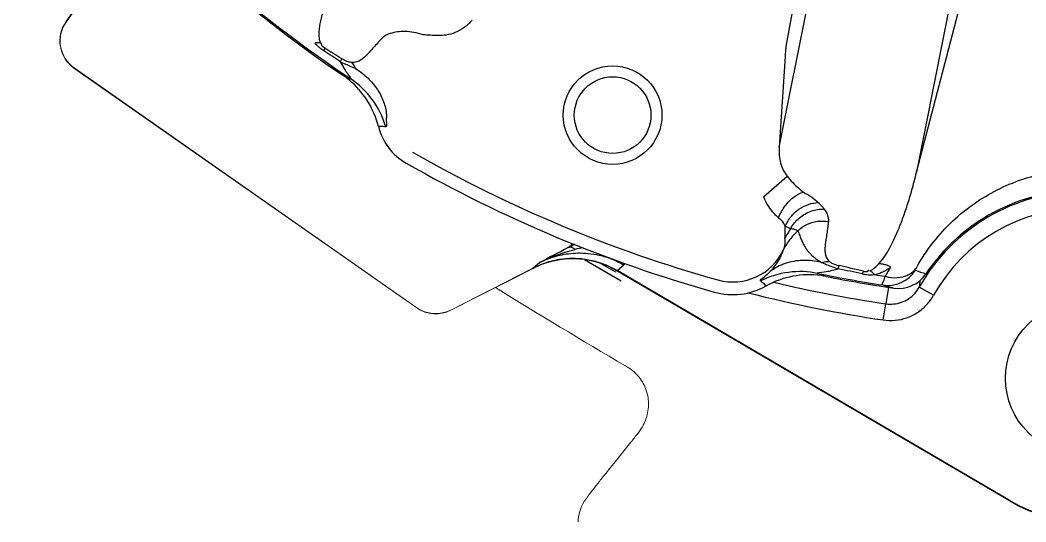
# Model space of a CAD drawing. Header units: millimetres. Extents: x 100 to 1590, y 100 to 694.
# Drawn here: x 1242.675 to 1243.492, y 536.206 to 536.614 of the extents above; entities that cross this region are included whole.
import ezdxf

# ---------------------------------------------------------------- set-up
doc = ezdxf.new("R2010")
doc.units = ezdxf.units.MM
doc.layers.add('OUTLINE', color=6, linetype='Continuous', lineweight=9)

msp = doc.modelspace()

# ---------------------------------------------------------------- linework, layer by layer
at = {"color": 9, "linetype": 'Continuous'}
for p, q in [((1243.29164, 536.51074), (1243.33876, 536.74766)), ((1243.3229, 536.73845), (1243.29716, 536.59263)), ((1243.45002, 536.72553), (1243.40327, 536.49054)), ((1243.40327, 536.49054), (1243.45672, 536.69533)), ((1242.71196, 536.61254), (1242.72916, 536.63711)), ((1242.71196, 536.61254), (1242.71177, 536.61266)), ((1243.29637, 536.58442), (1243.29164, 536.51074)), ((1242.71852, 536.57534), (1242.71838, 536.57516)), ((1243.27882, 536.47042), (1243.29804, 536.48719)), ((1243.12008, 536.42908), (1243.1239, 536.43215)), ((1243.09145, 536.41238), (1243.09684, 536.41692)), ((1243.15485, 536.40675), (1243.13338, 536.41927)), ((1243.15994, 536.41039), (1243.16539, 536.41498)), ((1243.16611, 536.41622), (1243.16539, 536.41499)), ((1243.33954, 536.41183), (1243.34026, 536.41443)), ((1243.09145, 536.41238), (1243.09154, 536.41217)), ((1243.16319, 536.40188), (1243.15485, 536.40675)), ((1243.15994, 536.41039), (1243.15977, 536.41018)), ((1243.47936, 536.22287), (1243.15977, 536.41018)), ((1243.47949, 536.2231), (1243.15994, 536.41039)), ((1243.32974, 536.40562), (1243.32287, 536.40817)), ((1243.41715, 536.39037), (1243.40549, 536.39688)), ((1243.37628, 536.37023), (1243.37824, 536.38341)), ((1242.99715, 536.38024), (1242.99703, 536.38005)), ((1243.0246, 536.37832), (1243.0247, 536.37811))]:
    msp.add_line(p, q, dxfattribs=at)
at = {"color": 7, "linetype": 'Continuous'}
for p, q in [((1243.1584, 536.4094), (1243.14705, 536.41602)), ((1243.15908, 536.40901), (1243.1584, 536.4094))]:
    msp.add_line(p, q, dxfattribs=at)
at = {"color": 9, "linetype": 'Continuous'}
for points in [[(1242.92219, 536.59132), (1242.92213, 536.59111), (1242.92206, 536.59088), (1242.92199, 536.59065), (1242.92191, 536.5904), (1242.92183, 536.59015), (1242.92173, 536.58989), (1242.92164, 536.58962), (1242.92153, 536.58934), (1242.92142, 536.58905)], [(1242.93531, 536.58119), (1242.935, 536.58061), (1242.93483, 536.5803)], [(1242.93607, 536.58266), (1242.93596, 536.58244), (1242.93585, 536.58222), (1242.93572, 536.58198), (1242.93559, 536.58172), (1242.93546, 536.58146), (1242.93531, 536.58119)], [(1243.35919, 536.40772), (1243.35932, 536.408), (1243.35944, 536.40827), (1243.35957, 536.40853), (1243.35969, 536.40878), (1243.3598, 536.40902), (1243.35992, 536.40925), (1243.36004, 536.40947), (1243.36015, 536.40967), (1243.36026, 536.40987)], [(1243.40232, 536.41061), (1243.40229, 536.41065), (1243.40229, 536.41074), (1243.40232, 536.41087), (1243.40238, 536.41105), (1243.40248, 536.41128), (1243.4026, 536.41155), (1243.40275, 536.41186), (1243.40294, 536.41221), (1243.40315, 536.41261)]]:
    msp.add_lwpolyline(points, dxfattribs=at)
at = {"color": 7, "linetype": 'Continuous'}
for radius in [0.04008, 0.03117]:
    msp.add_circle((1243.15624, 536.53685), radius, dxfattribs=at)
at = {"color": 9, "linetype": 'Continuous'}
msp.add_circle((1243.53797, 536.32288), 0.06234, dxfattribs=at)
for centre, radius, start, end in [((1243.53797, 537.45842), 1.0732, 188.20144, 235.91619), ((1243.53797, 537.45842), 1.07206, 188.69647, 236.29203), ((1242.23225, 535.51763), 1.27394, 56.52962, 57.24938), ((1242.63576, 536.117), 0.55409, 57.18167, 58.87338), ((1244.0301, 538.94355), 2.61374, 245.26715, 245.42342), ((1242.9035, 536.50743), 0.07116, 16.31185, 56.26592), ((1243.53797, 537.45842), 1.09637, 240.22289, 254.32149), ((1243.53797, 536.32288), 0.15175, 29.18613, 150.81392), ((1243.53797, 536.32288), 0.15281, 33.76085, 146.23915), ((1243.53797, 536.32288), 0.13839, 29.18711, 150.81289), ((1243.35286, 536.40826), 0.06329, 144.88812, 153.3769), ((1243.15452, 536.36262), 0.07485, 112.90208, 117.39201), ((1247.55585, 527.92391), 9.59239, 117.543714, 117.700402), ((1243.14343, 536.35643), 0.07335, 98.76911, 104.04556), ((1243.25396, 536.44659), 0.04543, 254.32149, 335.26451), ((1243.25295, 536.44101), 0.04436, 315.09345, 342.37832), ((1243.21656, 535.82594), 0.60135, 76.17508, 78.12968), ((1243.30863, 536.33847), 0.07114, 78.45258, 116.85117), ((1243.31589, 536.33563), 0.07134, 82.17191, 119.16338), ((1243.53797, 537.45842), 1.07206, 258.42566, 261.30353), ((1243.31591, 536.33565), 0.07132, 78.8143, 82.18348), ((1243.53797, 537.45842), 1.0732, 258.81231, 261.79856), ((1243.05159, 534.98702), 1.45362, 77.78302, 78.57429), ((1243.53797, 537.45842), 1.06481, 260.87074, 261.34025), ((1243.37989, 536.42508), 0.02669, 261.34463, 327.17827), ((1243.53391, 536.31543), 0.18049, 147.1797, 149.97202), ((1243.3887, 536.42267), 0.02675, 261.77305, 326.21085), ((1244.01612, 538.27252), 1.96047, 251.75448, 252.01932), ((1243.25396, 536.44659), 0.05573, 254.32149, 299.16962), ((1243.53797, 537.45842), 1.08681, 256.66419, 261.54861), ((1243.64042, 537.3349), 0.97287, 254.22117, 254.77113), ((1243.56912, 536.38332), 0.16419, 173.35687, 175.26344), ((1243.53797, 537.45842), 1.10014, 255.71613, 261.54839), ((1243.56141, 536.35786), 0.18494, 167.83657, 172.05922), ((1243.53797, 536.32288), 0.11591, 239.62621, 300.37379), ((1243.53797, 536.32288), 0.11565, 239.62621, 300.37379)]:
    msp.add_arc(centre, radius, start, end, dxfattribs=at)
at = {"color": 7, "linetype": 'Continuous'}
for centre, radius, start, end in [((1242.89654, 536.51046), 0.07138, 47.93296, 55.91631), ((1242.89658, 536.51049), 0.07133, 13.98392, 47.93729), ((1243.01204, 536.53924), 0.04765, 193.97829, 240.22289), ((1243.53797, 537.45842), 1.10667, 240.22289, 254.32149), ((1243.12387, 536.3487), 0.07123, 111.53747, 116.99737), ((1243.12384, 536.34884), 0.07109, 59.64363, 111.55656)]:
    msp.add_arc(centre, radius, start, end, dxfattribs=at)
at = {"color": 9, "linetype": 'Continuous'}
for points, start_tangent, end_tangent in [([(1242.91892, 536.59538), (1242.91809, 536.59818), (1242.91772, 536.6015), (1242.9178, 536.6054), (1242.91833, 536.60983), (1242.91926, 536.61452), (1242.92059, 536.61963), (1242.92144, 536.62245), (1242.92244, 536.6255), (1242.92361, 536.6288), (1242.92498, 536.6324), (1242.92657, 536.63633), (1242.92841, 536.64061), (1242.93053, 536.64526), (1242.93291, 536.65022), (1242.9355, 536.65534), (1242.93832, 536.66066), (1242.94143, 536.66628), (1242.9449, 536.6723), (1242.94882, 536.67879)], (-0.388793, 0.921325), (0.524985, 0.851111)), ([(1243.04204, 536.61413), (1243.03562, 536.60813), (1243.02834, 536.60402), (1243.02086, 536.602)], (-0.648569, -0.761156), (-0.99157, -0.129573)), ([(1242.97532, 536.60322), (1242.97213, 536.60188), (1242.96955, 536.59995)], (-0.957282, -0.289155), (-0.711778, -0.702404)), ([(1242.98761, 536.60483), (1242.98126, 536.60447), (1242.97532, 536.60322)], (-0.999952, 0.009805), (-0.95725, -0.289263)), ([(1243.00225, 536.60217), (1242.99458, 536.6041), (1242.98761, 536.60483)], (-0.954032, 0.299704), (-0.99995, 0.010042)), ([(1243.02086, 536.602), (1243.01443, 536.60159), (1243.00822, 536.60177), (1243.00225, 536.60217)], (-0.991353, -0.131222), (-0.998327, 0.057814)), ([(1242.92142, 536.58905), (1242.9184, 536.59127), (1242.91625, 536.59321), (1242.91404, 536.59557)], (-0.840805, 0.541338), (-0.658514, 0.752568)), ([(1242.91892, 536.59538), (1242.9158, 536.59566), (1242.91417, 536.59525)], (-0.97841, 0.206674), (-0.916452, -0.400145)), ([(1242.92219, 536.59132), (1242.91975, 536.59374), (1242.91953, 536.5953)], (-0.878251, 0.4782), (0.121454, 0.992597)), ([(1242.96955, 536.59995), (1242.96731, 536.59769), (1242.96531, 536.59556), (1242.96185, 536.59175), (1242.95895, 536.58851), (1242.95644, 536.58585), (1242.95423, 536.58375), (1242.95127, 536.58151), (1242.94839, 536.58015), (1242.94403, 536.57967)], (-0.711781, -0.702402), (-0.995979, 0.089591)), ([(1243.29716, 536.59263), (1243.29675, 536.58931), (1243.29637, 536.58442)], (-0.174015, -0.984743), (-0.064061, -0.997946)), ([(1242.93483, 536.58031), (1242.93781, 536.57508), (1242.94032, 536.57111), (1242.94302, 536.56661)], (0.469617, -0.88287), (-0.862739, 0.50565)), ([(1242.9476, 536.5745), (1242.94359, 536.57618), (1242.93927, 536.57814), (1242.93483, 536.58031)], (-0.927091, 0.374836), (-0.893282, 0.449496)), ([(1242.94403, 536.57967), (1242.94022, 536.58054), (1242.93607, 536.58266)], (-0.995972, 0.089667), (-0.841501, 0.540255)), ([(1242.94403, 536.57967), (1242.94653, 536.57637), (1242.94721, 536.57443)], (0.674426, -0.738343), (0.183433, -0.983032)), ([(1242.9476, 536.5745), (1242.9574, 536.56679), (1242.96498, 536.55772), (1242.97004, 536.54768), (1242.97236, 536.53706)], (0.84086, -0.541253), (0.084699, -0.996407)), ([(1242.97236, 536.53706), (1242.97226, 536.53347), (1242.97229, 536.53074), (1242.9718, 536.52742)], (-0.059022, -0.998257), (-0.999809, 0.019529)), ([(1242.9718, 536.52742), (1242.9678, 536.5276), (1242.9658, 536.52779)], (-0.999501, 0.03158), (-0.992688, 0.120711)), ([(1243.29164, 536.51074), (1243.29167, 536.50412), (1243.29283, 536.49781), (1243.29499, 536.4921), (1243.29804, 536.48719)], (-0.079589, -0.996828), (0.609827, -0.792535)), ([(1243.29804, 536.48719), (1243.30272, 536.48192), (1243.30738, 536.4776), (1243.31133, 536.47414)], (0.608749, -0.793363), (0.747931, -0.663776)), ([(1243.38811, 536.4427), (1243.39002, 536.44736), (1243.39196, 536.45244), (1243.3939, 536.45788), (1243.39579, 536.46354), (1243.39766, 536.46954), (1243.39952, 536.47597), (1243.40139, 536.48294), (1243.40327, 536.49054)], (0.390514, 0.920597), (0.230603, 0.973048)), ([(1243.40315, 536.41261), (1243.41679, 536.43321), (1243.43256, 536.45053), (1243.45001, 536.46476), (1243.46888, 536.47607), (1243.48876, 536.48444), (1243.50882, 536.48978), (1243.52848, 536.4923), (1243.54747, 536.4923), (1243.56713, 536.48978), (1243.58719, 536.48444), (1243.6071, 536.47605), (1243.62595, 536.46474), (1243.6434, 536.4505), (1243.65917, 536.43318), (1243.67279, 536.41261)], (0.48449, 0.874797), (0.48449, -0.874797)), ([(1243.29107, 536.45339), (1243.29652, 536.46299), (1243.30369, 536.47033), (1243.31132, 536.47414)], (0.385044, 0.922898), (0.972679, 0.232154)), ([(1243.31133, 536.47414), (1243.31816, 536.47006), (1243.32355, 536.46567)], (0.886746, -0.462257), (0.714079, -0.700066)), ([(1243.27882, 536.47042), (1243.28285, 536.46257), (1243.28719, 536.45705), (1243.29107, 536.45339)], (0.370457, -0.92885), (0.762734, -0.646713)), ([(1243.29656, 536.44651), (1243.3011, 536.4541), (1243.30763, 536.46024), (1243.31541, 536.46425), (1243.32355, 536.46567)], (0.385893, 0.922544), (0.99998, 0.006313)), ([(1243.32355, 536.46567), (1243.32626, 536.4628), (1243.32822, 536.46036)], (0.714081, -0.700063), (0.596868, -0.80234)), ([(1243.30109, 536.44467), (1243.30803, 536.4532), (1243.31763, 536.45875), (1243.32822, 536.46036)], (0.475523, 0.879703), (0.998812, -0.04874)), ([(1243.32822, 536.46036), (1243.33028, 536.457), (1243.33143, 536.45361), (1243.33161, 536.45025)], (0.596762, -0.802418), (-0.096755, -0.995308)), ([(1243.29107, 536.45339), (1243.29421, 536.45018), (1243.29656, 536.44651)], (0.763191, -0.646173), (0.443132, -0.896457)), ([(1243.29628, 536.43663), (1243.29653, 536.44172), (1243.29656, 536.44651)], (0.068404, 0.997658), (-0.01521, 0.999884)), ([(1243.29656, 536.44651), (1243.29909, 536.44554), (1243.30089, 536.44443)], (0.943081, -0.332564), (0.767161, -0.641455)), ([(1243.30688, 536.44272), (1243.31398, 536.44786), (1243.32255, 536.45047), (1243.33161, 536.45025)], (0.698145, 0.715956), (0.983312, -0.181928)), ([(1243.33161, 536.45025), (1243.33127, 536.44715), (1243.3309, 536.44429), (1243.33015, 536.43924), (1243.3295, 536.43495), (1243.32903, 536.43132), (1243.32881, 536.42822), (1243.329, 536.42438), (1243.32988, 536.42132), (1243.33227, 536.41808)], (-0.096763, -0.995307), (0.746554, -0.665324)), ([(1243.30688, 536.44272), (1243.30025, 536.43565), (1243.29523, 536.42758)], (-0.750041, -0.661391), (-0.440984, -0.897515)), ([(1243.30109, 536.44467), (1243.30533, 536.44346), (1243.30648, 536.44242)], (0.976488, -0.21557), (0.604035, -0.796958)), ([(1243.30688, 536.44272), (1243.30832, 536.43883), (1243.30971, 536.43538), (1243.31115, 536.4323), (1243.31269, 536.42954), (1243.31437, 536.42704), (1243.31624, 536.42475), (1243.31829, 536.42265), (1243.32058, 536.4207), (1243.32316, 536.41884), (1243.32608, 536.41708)], (0.338602, -0.94093), (0.874314, -0.485361)), ([(1243.37266, 536.41598), (1243.37754, 536.42225), (1243.38151, 536.4288), (1243.38492, 536.43555), (1243.38811, 536.4427)], (0.67221, 0.740361), (0.390566, 0.920575)), ([(1243.29523, 536.42758), (1243.2964, 536.43206), (1243.29628, 536.43663)], (0.387194, 0.921998), (-0.160284, 0.987071)), ([(1243.09684, 536.41692), (1243.10332, 536.42002), (1243.11016, 536.42281), (1243.11759, 536.42534), (1243.12563, 536.42758)], (0.888815, 0.458266), (0.970171, 0.242424)), ([(1243.09684, 536.41692), (1243.10178, 536.41921), (1243.10727, 536.42124), (1243.11339, 536.42293), (1243.12024, 536.42416), (1243.12786, 536.42473), (1243.13627, 536.42441), (1243.14541, 536.42292), (1243.15518, 536.41992), (1243.16539, 536.41498)], (0.890896, 0.454208), (0.862928, -0.505326)), ([(1243.12563, 536.42758), (1243.12357, 536.42884), (1243.12008, 536.42908)], (-0.791534, 0.611126), (-0.906092, -0.423081)), ([(1243.15994, 536.41039), (1243.1513, 536.4147), (1243.1411, 536.41806), (1243.12934, 536.41996), (1243.11626, 536.41976), (1243.10275, 536.41697), (1243.09145, 536.41238)], (-0.862695, 0.505725), (-0.891101, -0.453805)), ([(1243.32608, 536.41708), (1243.31061, 536.41866), (1243.29643, 536.41614), (1243.28437, 536.40969)], (-0.974415, 0.224755), (-0.790946, -0.611886)), ([(1243.32608, 536.41708), (1243.33022, 536.41793), (1243.33217, 536.41771)], (0.959584, 0.281423), (0.965694, -0.259681)), ([(1243.32608, 536.41708), (1243.33045, 536.41519), (1243.33485, 536.41349), (1243.33954, 536.41183)], (0.911599, -0.41108), (0.947223, -0.320574)), ([(1243.33227, 536.41808), (1243.33451, 536.41647), (1243.33713, 536.41529), (1243.34026, 536.41443)], (0.746608, -0.665264), (0.978245, -0.207453)), ([(1243.36544, 536.41042), (1243.36914, 536.41264), (1243.37266, 536.41598)], (0.925982, 0.377568), (0.671829, 0.740706)), ([(1243.38223, 536.41326), (1243.37902, 536.41468), (1243.37581, 536.4156), (1243.37266, 536.41598)], (-0.885879, 0.463917), (-0.999291, 0.037643)), ([(1243.2765, 536.40194), (1243.27896, 536.40476), (1243.28134, 536.40683), (1243.28437, 536.40969)], (-0.734863, 0.678216), (0.70523, 0.708978)), ([(1243.32287, 536.40817), (1243.32827, 536.40935), (1243.33324, 536.41032), (1243.33954, 536.41183)], (-0.966756, 0.255699), (0.965716, 0.259602)), ([(1243.35919, 536.40772), (1243.36274, 536.40717), (1243.36902, 536.4071)], (0.977315, -0.211792), (0.997816, 0.066061)), ([(1243.36026, 536.40987), (1243.36315, 536.40974), (1243.3644, 536.41095)], (0.959138, -0.28294), (0.457102, 0.889414)), ([(1243.36902, 536.4071), (1243.36665, 536.40952), (1243.36536, 536.41009)], (-0.637452, 0.77049), (-0.969377, 0.245578)), ([(1243.36902, 536.4071), (1243.37253, 536.40808), (1243.37587, 536.40946), (1243.3791, 536.41121), (1243.38223, 536.41326)], (0.978327, 0.207067), (0.813724, 0.581251)), ([(1243.37587, 536.39869), (1243.37658, 536.40194), (1243.37765, 536.40575)], (-0.874505, 0.485016), (0.278713, 0.960375)), ([(1243.37765, 536.40575), (1243.38764, 536.40466), (1243.39661, 536.40707), (1243.40315, 536.41261)], (0.961983, -0.273109), (0.586164, 0.810192)), ([(1243.28113, 536.39793), (1243.27803, 536.40058), (1243.27654, 536.40198)], (-0.766977, 0.641674), (-0.71209, 0.702089)), ([(1243.37628, 536.37023), (1243.38589, 536.36997), (1243.39532, 536.37203), (1243.40399, 536.37629), (1243.41141, 536.38251), (1243.41715, 536.39037)], (0.989097, -0.147268), (0.48747, 0.87314)), ([(1243.37824, 536.38341), (1243.38466, 536.38324), (1243.39095, 536.38462), (1243.39673, 536.38747), (1243.40167, 536.39163), (1243.40549, 536.39688)], (0.989125, -0.147078), (0.486836, 0.873493))]:
    msp.add_spline(points, degree=3, dxfattribs=dict(at, start_tangent=start_tangent, end_tangent=end_tangent))
at = {"layer": 'OUTLINE'}
for p, q in [((1242.71178, 536.61267), (1242.72895, 536.6372)), ((1242.99702, 536.38005), (1242.71839, 536.57515)), ((1242.99715, 536.38024), (1242.71852, 536.57534)), ((1243.09145, 536.41238), (1243.0246, 536.37832)), ((1243.09154, 536.41217), (1243.02471, 536.37812)), ((1243.17111, 536.27089), (1243.15721, 536.25364)), ((1243.15721, 536.25364), (1243.15445, 536.25021))]:
    msp.add_line(p, q, dxfattribs=at)
for centre, radius, start, end in [((1242.73382, 536.59721), 0.02693, 144.97212, 235.02955), ((1242.73384, 536.59722), 0.02671, 144.99491, 235.01004), ((1245.9247, 541.02708), 5.44448, 238.26521, 239.56382), ((1243.01247, 536.4021), 0.02693, 234.98058, 297.02224), ((1243.01247, 536.40212), 0.02671, 235.00262, 297.00158), ((1243.01057, 536.06719), 0.30814, 59.19687, 59.56805), ((1243.15009, 536.30122), 0.03567, 53.56571, 59.19111), ((1243.15024, 536.30139), 0.03545, 42.39952, 53.59229), ((1241.71016, 537.44563), 1.87467, 321.19724, 321.47602), ((1244.53686, 535.14229), 1.7716, 141.28985, 141.43261), ((1243.16195, 536.2048), 0.03385, 143.00505, 177.95465)]:
    msp.add_arc(centre, radius, start, end, dxfattribs=at)
for points, start_tangent, end_tangent in [([(1243.17642, 536.3253), (1243.17776, 536.32373), (1243.18361, 536.31303), (1243.18537, 536.30096), (1243.18297, 536.28886), (1243.17681, 536.27801)], (0.673799, -0.738914), (-0.622657, -0.782495)), ([(1243.15169, 536.24676), (1243.14547, 536.23889), (1243.13491, 536.22517)], (-0.623393, -0.781909), (-0.60177, -0.798669))]:
    msp.add_spline(points, degree=3, dxfattribs=dict(at, start_tangent=start_tangent, end_tangent=end_tangent))

doc.saveas('drawing.dxf')
